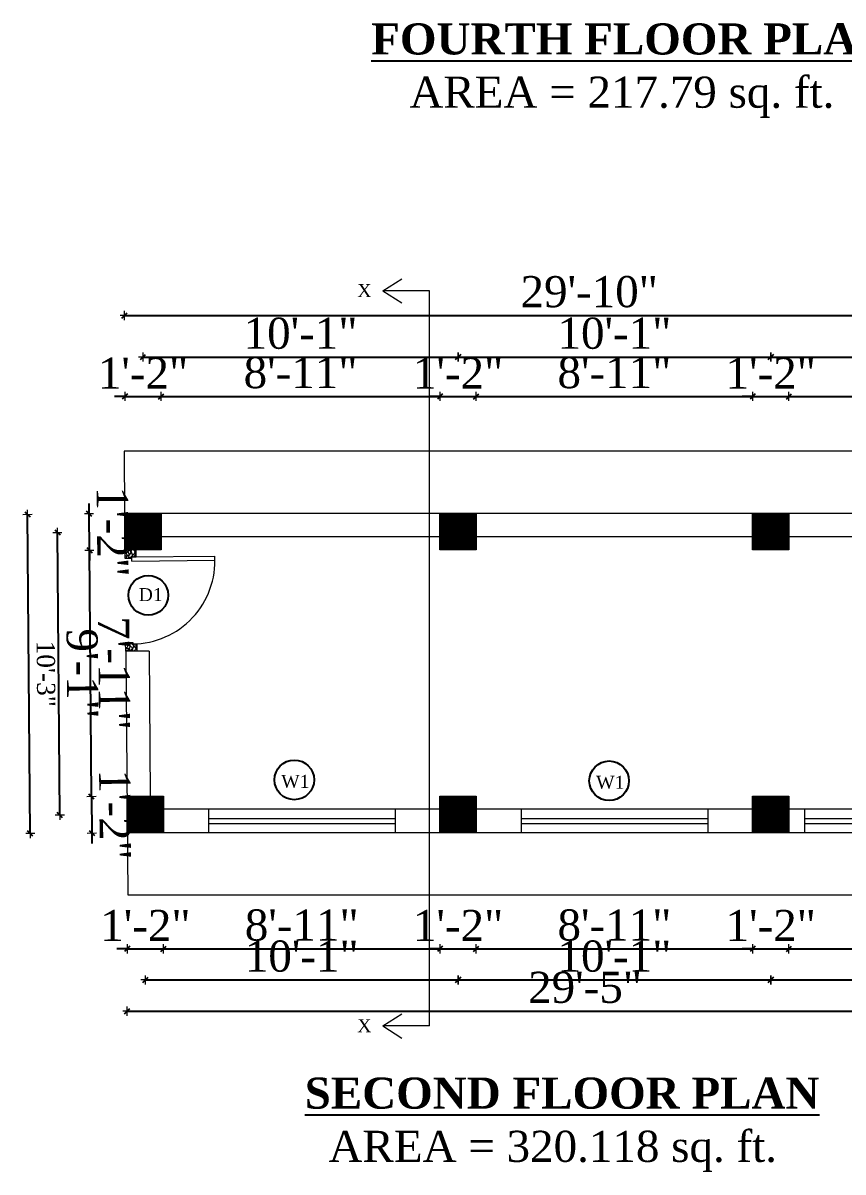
# Model space of a CAD drawing. Header units: inches. Extents: x 2 to 197762, y -33236 to 9.
# Drawn here: x 43676.5 to 43992.6, y -3671.1 to -3228.4 of the extents above; entities that cross this region are included whole.
import ezdxf

# ---------------------------------------------------------------- set-up
doc = ezdxf.new("R2010")
doc.units = ezdxf.units.IN
doc.header["$LTSCALE"] = 5
doc.header["$MEASUREMENT"] = 0
for name, color, linetype, lineweight in [('A-WALL', 7, 'Continuous', 9), ('Dimension', 7, 'Continuous', 18), ('DOOR', 62, 'Continuous', 0)]:
    doc.layers.add(name, color=color, linetype=linetype, lineweight=lineweight)
doc.layers.add('dim line', color=7, linetype='Continuous', lineweight=15, true_color=0xfab2b2)
doc.layers.add('TEXT', color=6, linetype='Continuous')
doc.layers.add('WALL', color=7, linetype='Continuous')
doc.styles.add('ordinary', font='times.ttf')
doc.dimstyles.new('Copy of 96', dxfattribs={"dimtxt": 7, "dimasz": 4, "dimexe": 0.5, "dimexo": 0.5, "dimgap": 3, "dimtad": 1, "dimdec": 1, "dimzin": 11, "dimdsep": 46, "dimlunit": 4, "dimtxsty": 'ordinary', "dimblk": 'OBLIQUE', "dimcen": 0.09, "dimse1": 1, "dimse2": 1, "dimclrt": 6, "dimazin": 0, "dimtfac": 1, "dimtdec": 1, "dimtix": 1, "dimtmove": 2, "dimatfit": 3, "dimldrblk": 'leader', "dimfxl": 0.5, "dimfxlon": 1, "dimtolj": 1, "dimtzin": 0, "dimarcsym": 0})
pattern_1 = [(45, (17596.34578, 247.23085), (-0.08838834765, 0.08838834765), [])]

# ---------------------------------------------------------------- blocks, each defined once
blk = doc.blocks.new('A$C27B36B59')
at = {"layer": 'DOOR'}
for p, q in [((0, 4), (0, 0)), ((2.5, 4), (0, 4)), ((0, 0), (3, 0)), ((2.5, 2.5), (2.5, 4)), ((3, 2.5), (2.5, 2.5)), ((3, 0), (3, 2.5))]:
    blk.add_line(p, q, dxfattribs=at)
for centre, radius, start, end in [((-1.4, -0.54), 4.75, 22.1411, 72.838), ((1.34, 2.09), 1.64, 45.138, 144.8948), ((2.21, 0.3), 2.49, 83.3149, 152.658), ((0.13, 0.37), 2.05, 349.4875, 93.6805), ((1.96, -0.47), 2.01, 58.7447, 166.495), ((-0.06, 0.32), 1.13, 343.542, 86.947), ((2.08, -0.4), 1.17, 38.2816, 160.1519)]:
    blk.add_arc(centre, radius, start, end, dxfattribs=at)
blk = doc.blocks.new('D2')
at = {"layer": 'DOOR'}
for p, q in [((74473.95, 24047.59), (74473.95, 24018.09)), ((74473.95, 24047.59), (74475.45, 24047.59)), ((74475.45, 24047.59), (74475.45, 24018.13))]:
    blk.add_line(p, q, dxfattribs=at)
blk.add_arc((74473.95, 24047.59), 29.5, 180, 272.9146, dxfattribs=at)
at = {"layer": 'DOOR', "xscale": -1, "rotation": 180}
blk.add_blockref('A$C27B36B59', (74441.95, 24050.09), dxfattribs=at)
at = {"layer": 'DOOR', "rotation": 180}
blk.add_blockref('A$C27B36B59', (74477.95, 24050.09), dxfattribs=at)
blk = doc.blocks.new('oblique')
at = {"color": 0, "lineweight": -2}
blk.add_line((0.25, 0.25), (-0.25, -0.25), dxfattribs=at)
at = {"layer": 'dim line', "lineweight": 9}
for p, q in [((-0.4375, 0), (0.4375, 0)), ((0, 0.4375), (0, -0.4375))]:
    blk.add_line(p, q, dxfattribs=at)
blk = doc.blocks.new('*D151')
at = {"layer": 'A-WALL', "color": 0, "lineweight": -2, "ltscale": 50, "transparency": 16777216}
for p, q in [((43716.73, -3585.15), (43712.73, -3585.15)), ((43716.73, -3585.15), (43730.73, -3585.15)), ((43730.73, -3585.15), (43734.73, -3585.15))]:
    blk.add_line(p, q, dxfattribs=at)
at = {"layer": 'Defpoints', "color": 0, "ltscale": 50, "transparency": 16777216}
for p in [(43716.73, -3540.37), (43730.73, -3540.37), (43730.73, -3585.15)]:
    blk.add_point(p, dxfattribs=at)
at = {"layer": 'A-WALL', "color": 0, "lineweight": -2, "ltscale": 50, "transparency": 16777216, "xscale": 4, "yscale": 4, "zscale": 4}
blk.add_blockref('oblique', (43716.73, -3585.15), dxfattribs=at)
at = {"layer": 'A-WALL', "color": 0, "lineweight": -2, "ltscale": 50, "transparency": 16777216, "xscale": 4, "yscale": 4, "zscale": 4, "rotation": 180}
blk.add_blockref('oblique', (43730.73, -3585.15), dxfattribs=at)
at = {"layer": 'A-WALL', "color": 6, "ltscale": 50, "transparency": 16777216, "insert": (43723.73, -3576.15), "char_height": 12, "attachment_point": 5, "style": 'ordinary'}
blk.add_mtext('\\A1;1\'-2"', dxfattribs=at)
blk = doc.blocks.new('_OBLIQUE')
at = {"color": 0, "linetype": 'ByBlock'}
blk.add_line((-0.5, -0.5), (0.5, 0.5), dxfattribs=at)
blk = doc.blocks.new('leader')
at = {"layer": 'Dimension'}
for p, q in [((0, -4.33), (0, 4.33)), ((-4.42, 0), (4.42, 0))]:
    blk.add_line(p, q, dxfattribs=at)
blk = doc.blocks.new('*D152')
at = {"layer": 'A-WALL', "color": 0, "lineweight": -2, "ltscale": 5, "transparency": 16777216}
blk.add_line((43730.73, -3585.15), (43837.23, -3585.15), dxfattribs=at)
at = {"layer": 'Defpoints', "color": 0, "ltscale": 5, "transparency": 16777216}
for p in [(43730.73, -3540.37), (43837.23, -3540.37), (43837.23, -3585.15)]:
    blk.add_point(p, dxfattribs=at)
at = {"layer": 'A-WALL', "color": 0, "lineweight": -2, "ltscale": 5, "transparency": 16777216, "xscale": 4, "yscale": 4, "zscale": 4, "rotation": 180}
blk.add_blockref('oblique', (43730.73, -3585.15), dxfattribs=at)
at = {"layer": 'A-WALL', "color": 0, "lineweight": -2, "ltscale": 5, "transparency": 16777216, "xscale": 4, "yscale": 4, "zscale": 4}
blk.add_blockref('oblique', (43837.23, -3585.15), dxfattribs=at)
at = {"layer": 'A-WALL', "color": 6, "ltscale": 5, "transparency": 16777216, "insert": (43783.98, -3576.05), "char_height": 12, "attachment_point": 5, "style": 'ordinary'}
blk.add_mtext('\\A1;8\'-11"', dxfattribs=at)
blk = doc.blocks.new('*D153')
at = {"layer": 'A-WALL', "color": 0, "lineweight": -2, "ltscale": 5, "transparency": 16777216}
for p, q in [((43837.23, -3585.15), (43833.23, -3585.15)), ((43837.23, -3585.15), (43851.23, -3585.15)), ((43851.23, -3585.15), (43855.23, -3585.15))]:
    blk.add_line(p, q, dxfattribs=at)
at = {"layer": 'Defpoints', "color": 0, "ltscale": 5, "transparency": 16777216}
for p in [(43837.23, -3540.37), (43851.23, -3540.37), (43851.23, -3585.15)]:
    blk.add_point(p, dxfattribs=at)
at = {"layer": 'A-WALL', "color": 0, "lineweight": -2, "ltscale": 5, "transparency": 16777216, "xscale": 4, "yscale": 4, "zscale": 4}
blk.add_blockref('oblique', (43837.23, -3585.15), dxfattribs=at)
at = {"layer": 'A-WALL', "color": 0, "lineweight": -2, "ltscale": 5, "transparency": 16777216, "xscale": 4, "yscale": 4, "zscale": 4, "rotation": 180}
blk.add_blockref('oblique', (43851.23, -3585.15), dxfattribs=at)
at = {"layer": 'A-WALL', "color": 6, "ltscale": 5, "transparency": 16777216, "insert": (43844.23, -3576.15), "char_height": 12, "attachment_point": 5, "style": 'ordinary'}
blk.add_mtext('\\A1;1\'-2"', dxfattribs=at)
blk = doc.blocks.new('*D154')
at = {"layer": 'A-WALL', "color": 0, "lineweight": -2, "ltscale": 5, "transparency": 16777216}
blk.add_line((43851.23, -3585.15), (43957.73, -3585.15), dxfattribs=at)
at = {"layer": 'Defpoints', "color": 0, "ltscale": 5, "transparency": 16777216}
for p in [(43851.23, -3540.37), (43957.73, -3540.37), (43957.73, -3585.15)]:
    blk.add_point(p, dxfattribs=at)
at = {"layer": 'A-WALL', "color": 0, "lineweight": -2, "ltscale": 5, "transparency": 16777216, "xscale": 4, "yscale": 4, "zscale": 4, "rotation": 180}
blk.add_blockref('oblique', (43851.23, -3585.15), dxfattribs=at)
at = {"layer": 'A-WALL', "color": 0, "lineweight": -2, "ltscale": 5, "transparency": 16777216, "xscale": 4, "yscale": 4, "zscale": 4}
blk.add_blockref('oblique', (43957.73, -3585.15), dxfattribs=at)
at = {"layer": 'A-WALL', "color": 6, "ltscale": 5, "transparency": 16777216, "insert": (43904.48, -3576.05), "char_height": 12, "attachment_point": 5, "style": 'ordinary'}
blk.add_mtext('\\A1;8\'-11"', dxfattribs=at)
blk = doc.blocks.new('*D155')
at = {"layer": 'A-WALL', "color": 0, "lineweight": -2, "ltscale": 5, "transparency": 16777216}
for p, q in [((43957.73, -3585.15), (43953.73, -3585.15)), ((43957.73, -3585.15), (43971.73, -3585.15)), ((43971.73, -3585.15), (43975.73, -3585.15))]:
    blk.add_line(p, q, dxfattribs=at)
at = {"layer": 'Defpoints', "color": 0, "ltscale": 5, "transparency": 16777216}
for p in [(43957.73, -3540.37), (43971.73, -3540.37), (43971.73, -3585.15)]:
    blk.add_point(p, dxfattribs=at)
at = {"layer": 'A-WALL', "color": 0, "lineweight": -2, "ltscale": 5, "transparency": 16777216, "xscale": 4, "yscale": 4, "zscale": 4}
blk.add_blockref('oblique', (43957.73, -3585.15), dxfattribs=at)
at = {"layer": 'A-WALL', "color": 0, "lineweight": -2, "ltscale": 5, "transparency": 16777216, "xscale": 4, "yscale": 4, "zscale": 4, "rotation": 180}
blk.add_blockref('oblique', (43971.73, -3585.15), dxfattribs=at)
at = {"layer": 'A-WALL', "color": 6, "ltscale": 5, "transparency": 16777216, "insert": (43964.73, -3576.15), "char_height": 12, "attachment_point": 5, "style": 'ordinary'}
blk.add_mtext('\\A1;1\'-2"', dxfattribs=at)
blk = doc.blocks.new('*D156')
at = {"layer": 'A-WALL', "color": 0, "lineweight": -2, "ltscale": 5, "transparency": 16777216}
blk.add_line((43971.73, -3585.15), (44055.6, -3585.15), dxfattribs=at)
at = {"layer": 'Defpoints', "color": 0, "ltscale": 5, "transparency": 16777216}
for p in [(43971.73, -3540.37), (44055.6, -3540.37), (44055.6, -3585.15)]:
    blk.add_point(p, dxfattribs=at)
at = {"layer": 'A-WALL', "color": 0, "lineweight": -2, "ltscale": 5, "transparency": 16777216, "xscale": 4, "yscale": 4, "zscale": 4, "rotation": 180}
blk.add_blockref('oblique', (43971.73, -3585.15), dxfattribs=at)
at = {"layer": 'A-WALL', "color": 0, "lineweight": -2, "ltscale": 5, "transparency": 16777216, "xscale": 4, "yscale": 4, "zscale": 4}
blk.add_blockref('oblique', (44055.6, -3585.15), dxfattribs=at)
at = {"layer": 'A-WALL', "color": 6, "ltscale": 5, "transparency": 16777216, "insert": (44013.67, -3576.03), "char_height": 12, "attachment_point": 5, "style": 'ordinary'}
blk.add_mtext('\\A1;7\'-0"', dxfattribs=at)
blk = doc.blocks.new('*D158')
at = {"layer": 'A-WALL', "color": 0, "lineweight": -2, "ltscale": 5, "transparency": 16777216}
blk.add_line((43723.73, -3597.12), (43844.23, -3597.12), dxfattribs=at)
at = {"layer": 'Defpoints', "color": 0, "ltscale": 5, "transparency": 16777216}
for p in [(43723.73, -3533.37), (43844.23, -3533.37), (43844.23, -3597.12)]:
    blk.add_point(p, dxfattribs=at)
at = {"layer": 'A-WALL', "color": 0, "lineweight": -2, "ltscale": 5, "transparency": 16777216, "xscale": 4, "yscale": 4, "zscale": 4, "rotation": 180}
blk.add_blockref('oblique', (43723.73, -3597.12), dxfattribs=at)
at = {"layer": 'A-WALL', "color": 0, "lineweight": -2, "ltscale": 5, "transparency": 16777216, "xscale": 4, "yscale": 4, "zscale": 4}
blk.add_blockref('oblique', (43844.23, -3597.12), dxfattribs=at)
at = {"layer": 'A-WALL', "color": 6, "ltscale": 5, "transparency": 16777216, "insert": (43783.98, -3588.02), "char_height": 12, "attachment_point": 5, "style": 'ordinary'}
blk.add_mtext('\\A1;10\'-1"', dxfattribs=at)
blk = doc.blocks.new('*D159')
at = {"layer": 'A-WALL', "color": 0, "lineweight": -2, "ltscale": 5, "transparency": 16777216}
blk.add_line((43844.23, -3597.12), (43964.73, -3597.12), dxfattribs=at)
at = {"layer": 'Defpoints', "color": 0, "ltscale": 5, "transparency": 16777216}
for p in [(43844.23, -3533.37), (43964.73, -3533.37), (43964.73, -3597.12)]:
    blk.add_point(p, dxfattribs=at)
at = {"layer": 'A-WALL', "color": 0, "lineweight": -2, "ltscale": 5, "transparency": 16777216, "xscale": 4, "yscale": 4, "zscale": 4, "rotation": 180}
blk.add_blockref('oblique', (43844.23, -3597.12), dxfattribs=at)
at = {"layer": 'A-WALL', "color": 0, "lineweight": -2, "ltscale": 5, "transparency": 16777216, "xscale": 4, "yscale": 4, "zscale": 4}
blk.add_blockref('oblique', (43964.73, -3597.12), dxfattribs=at)
at = {"layer": 'A-WALL', "color": 6, "ltscale": 5, "transparency": 16777216, "insert": (43904.48, -3588.02), "char_height": 12, "attachment_point": 5, "style": 'ordinary'}
blk.add_mtext('\\A1;10\'-1"', dxfattribs=at)
blk = doc.blocks.new('*D160')
at = {"layer": 'A-WALL', "color": 0, "lineweight": -2, "ltscale": 5, "transparency": 16777216}
blk.add_line((43964.73, -3597.12), (44062.6, -3597.12), dxfattribs=at)
at = {"layer": 'Defpoints', "color": 0, "ltscale": 5, "transparency": 16777216}
for p in [(43964.73, -3533.37), (44062.6, -3533.37), (44062.6, -3597.12)]:
    blk.add_point(p, dxfattribs=at)
at = {"layer": 'A-WALL', "color": 0, "lineweight": -2, "ltscale": 5, "transparency": 16777216, "xscale": 4, "yscale": 4, "zscale": 4, "rotation": 180}
blk.add_blockref('oblique', (43964.73, -3597.12), dxfattribs=at)
at = {"layer": 'A-WALL', "color": 0, "lineweight": -2, "ltscale": 5, "transparency": 16777216, "xscale": 4, "yscale": 4, "zscale": 4}
blk.add_blockref('oblique', (44062.6, -3597.12), dxfattribs=at)
at = {"layer": 'A-WALL', "color": 6, "ltscale": 5, "transparency": 16777216, "insert": (44013.67, -3588.02), "char_height": 12, "attachment_point": 5, "style": 'ordinary'}
blk.add_mtext('\\A1;8\'-2"', dxfattribs=at)
blk = doc.blocks.new('*D161')
at = {"layer": 'A-WALL', "color": 0, "lineweight": -2, "ltscale": 5, "transparency": 16777216}
blk.add_line((43716.73, -3609.17), (44069.6, -3609.17), dxfattribs=at)
at = {"layer": 'Defpoints', "color": 0, "ltscale": 5, "transparency": 16777216}
for p in [(43716.73, -3540.37), (44069.6, -3540.37), (44069.6, -3609.17)]:
    blk.add_point(p, dxfattribs=at)
at = {"layer": 'A-WALL', "color": 0, "lineweight": -2, "ltscale": 5, "transparency": 16777216, "xscale": 4, "yscale": 4, "zscale": 4, "rotation": 180}
blk.add_blockref('oblique', (43716.73, -3609.17), dxfattribs=at)
at = {"layer": 'A-WALL', "color": 0, "lineweight": -2, "ltscale": 5, "transparency": 16777216, "xscale": 4, "yscale": 4, "zscale": 4}
blk.add_blockref('oblique', (44069.6, -3609.17), dxfattribs=at)
at = {"layer": 'A-WALL', "color": 6, "ltscale": 5, "transparency": 16777216, "insert": (43893.17, -3600.05), "char_height": 12, "attachment_point": 5, "style": 'ordinary'}
blk.add_mtext('\\A1;29\'-5"', dxfattribs=at)
blk = doc.blocks.new('*D162')
at = {"layer": 'A-WALL', "color": 0, "lineweight": -2, "ltscale": 50, "transparency": 16777216}
blk.add_line((43679.33, -3540.69), (43678.29, -3417.7), dxfattribs=at)
at = {"layer": 'Defpoints', "color": 0, "ltscale": 50, "transparency": 16777216}
for p in [(43678.29, -3417.7), (43715.69, -3417.38), (43716.73, -3540.37)]:
    blk.add_point(p, dxfattribs=at)
at = {"layer": 'A-WALL', "color": 0, "lineweight": -2, "ltscale": 50, "transparency": 16777216, "xscale": 4, "yscale": 4, "zscale": 4}
for p, rotation in [((43678.29, -3417.7), 90.48576269129781), ((43679.33, -3540.69), 270.4857626912978)]:
    blk.add_blockref('oblique', p, dxfattribs=dict(at, rotation=rotation))
at = {"layer": 'A-WALL', "color": 6, "ltscale": 50, "transparency": 16777216, "insert": (43685.37, -3479.14), "char_height": 7, "attachment_point": 5, "rotation": 270.4858, "style": 'ordinary'}
blk.add_mtext('\\A1;10\'-3"', dxfattribs=at)
blk = doc.blocks.new('*D163')
at = {"layer": 'A-WALL', "color": 0, "lineweight": -2, "ltscale": 5, "transparency": 16777216}
blk.add_line((43702.95, -3526.49), (43702.15, -3431.5), dxfattribs=at)
at = {"layer": 'Defpoints', "color": 0, "ltscale": 5, "transparency": 16777216}
for p in [(43702.15, -3431.5), (43715.81, -3431.38), (43716.62, -3526.37)]:
    blk.add_point(p, dxfattribs=at)
at = {"layer": 'A-WALL', "color": 0, "lineweight": -2, "ltscale": 5, "transparency": 16777216, "xscale": 4, "yscale": 4, "zscale": 4}
for p, rotation in [((43702.15, -3431.5), 90.48576269118192), ((43702.95, -3526.49), 270.4857626911819)]:
    blk.add_blockref('oblique', p, dxfattribs=dict(at, rotation=rotation))
at = {"layer": 'A-WALL', "color": 6, "ltscale": 5, "transparency": 16777216, "insert": (43711.67, -3478.91), "char_height": 12, "attachment_point": 5, "rotation": 270.4858, "style": 'ordinary'}
blk.add_mtext('\\A1;7\'-11"', dxfattribs=at)
blk = doc.blocks.new('*D164')
at = {"layer": 'A-WALL', "color": 0, "lineweight": -2, "ltscale": 5, "transparency": 16777216}
blk.add_line((43690.74, -3533.65), (43689.81, -3424.66), dxfattribs=at)
at = {"layer": 'Defpoints', "color": 0, "ltscale": 5, "transparency": 16777216}
for p in [(43689.81, -3424.66), (43722.81, -3424.38), (43723.73, -3533.37)]:
    blk.add_point(p, dxfattribs=at)
at = {"layer": 'A-WALL', "color": 0, "lineweight": -2, "ltscale": 5, "transparency": 16777216, "xscale": 4, "yscale": 4, "zscale": 4}
for p, rotation in [((43689.81, -3424.66), 90.48576269118192), ((43690.74, -3533.65), 270.4857626911819)]:
    blk.add_blockref('oblique', p, dxfattribs=dict(at, rotation=rotation))
at = {"layer": 'A-WALL', "color": 6, "ltscale": 5, "transparency": 16777216, "insert": (43699.4, -3479.08), "char_height": 12, "attachment_point": 5, "rotation": 270.4858, "style": 'ordinary'}
blk.add_mtext('\\A1;9\'-1"', dxfattribs=at)
blk = doc.blocks.new('*D165')
at = {"layer": 'A-WALL', "color": 0, "lineweight": -2, "ltscale": 5, "transparency": 16777216}
for p, q in [((43702.03, -3417.5), (43702, -3413.5)), ((43702.15, -3431.5), (43702.03, -3417.5)), ((43702.15, -3431.5), (43702.18, -3435.5))]:
    blk.add_line(p, q, dxfattribs=at)
at = {"layer": 'Defpoints', "color": 0, "ltscale": 5, "transparency": 16777216}
for p in [(43702.03, -3417.5), (43715.69, -3417.38), (43715.81, -3431.38)]:
    blk.add_point(p, dxfattribs=at)
at = {"layer": 'A-WALL', "color": 0, "lineweight": -2, "ltscale": 5, "transparency": 16777216, "xscale": 4, "yscale": 4, "zscale": 4}
for p, rotation in [((43702.03, -3417.5), 270.4857626911819), ((43702.15, -3431.5), 90.48576269118192)]:
    blk.add_blockref('oblique', p, dxfattribs=dict(at, rotation=rotation))
at = {"layer": 'A-WALL', "color": 6, "ltscale": 5, "transparency": 16777216, "insert": (43711.09, -3424.42), "char_height": 12, "attachment_point": 5, "rotation": 270.4858, "style": 'ordinary'}
blk.add_mtext('\\A1;1\'-2"', dxfattribs=at)
blk = doc.blocks.new('*D166')
at = {"layer": 'A-WALL', "color": 0, "lineweight": -2, "ltscale": 5, "transparency": 16777216}
for p, q in [((43702.95, -3526.49), (43702.92, -3522.49)), ((43702.95, -3526.49), (43703.07, -3540.49)), ((43703.07, -3540.49), (43703.11, -3544.49))]:
    blk.add_line(p, q, dxfattribs=at)
at = {"layer": 'Defpoints', "color": 0, "ltscale": 5, "transparency": 16777216}
for p in [(43716.62, -3526.37), (43703.07, -3540.49), (43716.73, -3540.37)]:
    blk.add_point(p, dxfattribs=at)
at = {"layer": 'A-WALL', "color": 0, "lineweight": -2, "ltscale": 5, "transparency": 16777216, "xscale": 4, "yscale": 4, "zscale": 4}
for p, rotation in [((43702.95, -3526.49), 270.4857626911819), ((43703.07, -3540.49), 90.48576269118192)]:
    blk.add_blockref('oblique', p, dxfattribs=dict(at, rotation=rotation))
at = {"layer": 'A-WALL', "color": 6, "ltscale": 5, "transparency": 16777216, "insert": (43712.01, -3533.41), "char_height": 12, "attachment_point": 5, "rotation": 270.4858, "style": 'ordinary'}
blk.add_mtext('\\A1;1\'-2"', dxfattribs=at)
blk = doc.blocks.new('*D167')
at = {"layer": 'A-WALL', "color": 0, "lineweight": -2, "ltscale": 5, "transparency": 16777216}
for p, q in [((43715.81, -3372.27), (43711.81, -3372.27)), ((43715.81, -3372.27), (43729.81, -3372.27)), ((43729.81, -3372.27), (43733.81, -3372.27))]:
    blk.add_line(p, q, dxfattribs=at)
at = {"layer": 'Defpoints', "color": 0, "ltscale": 5, "transparency": 16777216}
for p in [(43729.81, -3372.27), (43715.81, -3417.38), (43729.81, -3417.38)]:
    blk.add_point(p, dxfattribs=at)
at = {"layer": 'A-WALL', "color": 0, "lineweight": -2, "ltscale": 5, "transparency": 16777216, "xscale": 4, "yscale": 4, "zscale": 4}
blk.add_blockref('oblique', (43715.81, -3372.27), dxfattribs=at)
at = {"layer": 'A-WALL', "color": 0, "lineweight": -2, "ltscale": 5, "transparency": 16777216, "xscale": 4, "yscale": 4, "zscale": 4, "rotation": 180}
blk.add_blockref('oblique', (43729.81, -3372.27), dxfattribs=at)
at = {"layer": 'A-WALL', "color": 6, "ltscale": 5, "transparency": 16777216, "insert": (43722.81, -3363.27), "char_height": 12, "attachment_point": 5, "style": 'ordinary'}
blk.add_mtext('\\A1;1\'-2"', dxfattribs=at)
blk = doc.blocks.new('*D168')
at = {"layer": 'A-WALL', "color": 0, "lineweight": -2, "ltscale": 5, "transparency": 16777216}
blk.add_line((43729.81, -3372.27), (43837.23, -3372.27), dxfattribs=at)
at = {"layer": 'Defpoints', "color": 0, "ltscale": 5, "transparency": 16777216}
for p in [(43837.23, -3372.27), (43729.81, -3417.38), (43837.23, -3417.38)]:
    blk.add_point(p, dxfattribs=at)
at = {"layer": 'A-WALL', "color": 0, "lineweight": -2, "ltscale": 5, "transparency": 16777216, "xscale": 4, "yscale": 4, "zscale": 4, "rotation": 180}
blk.add_blockref('oblique', (43729.81, -3372.27), dxfattribs=at)
at = {"layer": 'A-WALL', "color": 0, "lineweight": -2, "ltscale": 5, "transparency": 16777216, "xscale": 4, "yscale": 4, "zscale": 4}
blk.add_blockref('oblique', (43837.23, -3372.27), dxfattribs=at)
at = {"layer": 'A-WALL', "color": 6, "ltscale": 5, "transparency": 16777216, "insert": (43783.52, -3363.17), "char_height": 12, "attachment_point": 5, "style": 'ordinary'}
blk.add_mtext('\\A1;8\'-11"', dxfattribs=at)
blk = doc.blocks.new('*D169')
at = {"layer": 'A-WALL', "color": 0, "lineweight": -2, "ltscale": 5, "transparency": 16777216}
for p, q in [((43837.23, -3372.27), (43833.23, -3372.27)), ((43837.23, -3372.27), (43851.23, -3372.27)), ((43851.23, -3372.27), (43855.23, -3372.27))]:
    blk.add_line(p, q, dxfattribs=at)
at = {"layer": 'Defpoints', "color": 0, "ltscale": 5, "transparency": 16777216}
for p in [(43851.23, -3372.27), (43837.23, -3417.38), (43851.23, -3417.38)]:
    blk.add_point(p, dxfattribs=at)
at = {"layer": 'A-WALL', "color": 0, "lineweight": -2, "ltscale": 5, "transparency": 16777216, "xscale": 4, "yscale": 4, "zscale": 4}
blk.add_blockref('oblique', (43837.23, -3372.27), dxfattribs=at)
at = {"layer": 'A-WALL', "color": 0, "lineweight": -2, "ltscale": 5, "transparency": 16777216, "xscale": 4, "yscale": 4, "zscale": 4, "rotation": 180}
blk.add_blockref('oblique', (43851.23, -3372.27), dxfattribs=at)
at = {"layer": 'A-WALL', "color": 6, "ltscale": 5, "transparency": 16777216, "insert": (43844.23, -3363.27), "char_height": 12, "attachment_point": 5, "style": 'ordinary'}
blk.add_mtext('\\A1;1\'-2"', dxfattribs=at)
blk = doc.blocks.new('*D170')
at = {"layer": 'A-WALL', "color": 0, "lineweight": -2, "ltscale": 5, "transparency": 16777216}
blk.add_line((43851.23, -3372.27), (43957.73, -3372.27), dxfattribs=at)
at = {"layer": 'Defpoints', "color": 0, "ltscale": 5, "transparency": 16777216}
for p in [(43957.73, -3372.27), (43851.23, -3417.38), (43957.73, -3417.38)]:
    blk.add_point(p, dxfattribs=at)
at = {"layer": 'A-WALL', "color": 0, "lineweight": -2, "ltscale": 5, "transparency": 16777216, "xscale": 4, "yscale": 4, "zscale": 4, "rotation": 180}
blk.add_blockref('oblique', (43851.23, -3372.27), dxfattribs=at)
at = {"layer": 'A-WALL', "color": 0, "lineweight": -2, "ltscale": 5, "transparency": 16777216, "xscale": 4, "yscale": 4, "zscale": 4}
blk.add_blockref('oblique', (43957.73, -3372.27), dxfattribs=at)
at = {"layer": 'A-WALL', "color": 6, "ltscale": 5, "transparency": 16777216, "insert": (43904.48, -3363.17), "char_height": 12, "attachment_point": 5, "style": 'ordinary'}
blk.add_mtext('\\A1;8\'-11"', dxfattribs=at)
blk = doc.blocks.new('*D171')
at = {"layer": 'A-WALL', "color": 0, "lineweight": -2, "ltscale": 5, "transparency": 16777216}
for p, q in [((43957.73, -3372.27), (43953.73, -3372.27)), ((43957.73, -3372.27), (43971.73, -3372.27)), ((43971.73, -3372.27), (43975.73, -3372.27))]:
    blk.add_line(p, q, dxfattribs=at)
at = {"layer": 'Defpoints', "color": 0, "ltscale": 5, "transparency": 16777216}
for p in [(43971.73, -3372.27), (43957.73, -3417.38), (43971.73, -3417.38)]:
    blk.add_point(p, dxfattribs=at)
at = {"layer": 'A-WALL', "color": 0, "lineweight": -2, "ltscale": 5, "transparency": 16777216, "xscale": 4, "yscale": 4, "zscale": 4}
blk.add_blockref('oblique', (43957.73, -3372.27), dxfattribs=at)
at = {"layer": 'A-WALL', "color": 0, "lineweight": -2, "ltscale": 5, "transparency": 16777216, "xscale": 4, "yscale": 4, "zscale": 4, "rotation": 180}
blk.add_blockref('oblique', (43971.73, -3372.27), dxfattribs=at)
at = {"layer": 'A-WALL', "color": 6, "ltscale": 5, "transparency": 16777216, "insert": (43964.73, -3363.27), "char_height": 12, "attachment_point": 5, "style": 'ordinary'}
blk.add_mtext('\\A1;1\'-2"', dxfattribs=at)
blk = doc.blocks.new('*D172')
at = {"layer": 'A-WALL', "color": 0, "lineweight": -2, "ltscale": 5, "transparency": 16777216}
blk.add_line((43971.73, -3372.27), (44059.86, -3372.27), dxfattribs=at)
at = {"layer": 'Defpoints', "color": 0, "ltscale": 5, "transparency": 16777216}
for p in [(44059.86, -3372.27), (43971.73, -3417.38), (44059.86, -3417.38)]:
    blk.add_point(p, dxfattribs=at)
at = {"layer": 'A-WALL', "color": 0, "lineweight": -2, "ltscale": 5, "transparency": 16777216, "xscale": 4, "yscale": 4, "zscale": 4, "rotation": 180}
blk.add_blockref('oblique', (43971.73, -3372.27), dxfattribs=at)
at = {"layer": 'A-WALL', "color": 0, "lineweight": -2, "ltscale": 5, "transparency": 16777216, "xscale": 4, "yscale": 4, "zscale": 4}
blk.add_blockref('oblique', (44059.86, -3372.27), dxfattribs=at)
at = {"layer": 'A-WALL', "color": 6, "ltscale": 5, "transparency": 16777216, "insert": (44015.8, -3363.15), "char_height": 12, "attachment_point": 5, "style": 'ordinary'}
blk.add_mtext('\\A1;7\'-4"', dxfattribs=at)
blk = doc.blocks.new('*D176')
at = {"layer": 'A-WALL', "color": 0, "lineweight": -2, "ltscale": 5, "transparency": 16777216}
blk.add_line((43722.81, -3357.09), (43844.23, -3357.09), dxfattribs=at)
at = {"layer": 'Defpoints', "color": 0, "ltscale": 5, "transparency": 16777216}
for p in [(43844.23, -3357.09), (43722.81, -3424.38), (43844.23, -3424.38)]:
    blk.add_point(p, dxfattribs=at)
at = {"layer": 'A-WALL', "color": 0, "lineweight": -2, "ltscale": 5, "transparency": 16777216, "xscale": 4, "yscale": 4, "zscale": 4, "rotation": 180}
blk.add_blockref('oblique', (43722.81, -3357.09), dxfattribs=at)
at = {"layer": 'A-WALL', "color": 0, "lineweight": -2, "ltscale": 5, "transparency": 16777216, "xscale": 4, "yscale": 4, "zscale": 4}
blk.add_blockref('oblique', (43844.23, -3357.09), dxfattribs=at)
at = {"layer": 'A-WALL', "color": 6, "ltscale": 5, "transparency": 16777216, "insert": (43783.52, -3347.99), "char_height": 12, "attachment_point": 5, "style": 'ordinary'}
blk.add_mtext('\\A1;10\'-1"', dxfattribs=at)
blk = doc.blocks.new('*D177')
at = {"layer": 'A-WALL', "color": 0, "lineweight": -2, "ltscale": 5, "transparency": 16777216}
blk.add_line((43844.23, -3357.09), (43964.73, -3357.09), dxfattribs=at)
at = {"layer": 'Defpoints', "color": 0, "ltscale": 5, "transparency": 16777216}
for p in [(43964.73, -3357.09), (43844.23, -3424.38), (43964.73, -3424.38)]:
    blk.add_point(p, dxfattribs=at)
at = {"layer": 'A-WALL', "color": 0, "lineweight": -2, "ltscale": 5, "transparency": 16777216, "xscale": 4, "yscale": 4, "zscale": 4, "rotation": 180}
blk.add_blockref('oblique', (43844.23, -3357.09), dxfattribs=at)
at = {"layer": 'A-WALL', "color": 0, "lineweight": -2, "ltscale": 5, "transparency": 16777216, "xscale": 4, "yscale": 4, "zscale": 4}
blk.add_blockref('oblique', (43964.73, -3357.09), dxfattribs=at)
at = {"layer": 'A-WALL', "color": 6, "ltscale": 5, "transparency": 16777216, "insert": (43904.48, -3347.99), "char_height": 12, "attachment_point": 5, "style": 'ordinary'}
blk.add_mtext('\\A1;10\'-1"', dxfattribs=at)
blk = doc.blocks.new('*D178')
at = {"layer": 'A-WALL', "color": 0, "lineweight": -2, "ltscale": 5, "transparency": 16777216}
blk.add_line((43964.73, -3357.09), (44066.86, -3357.09), dxfattribs=at)
at = {"layer": 'Defpoints', "color": 0, "ltscale": 5, "transparency": 16777216}
for p in [(44066.86, -3357.09), (43964.73, -3424.38), (44066.86, -3424.38)]:
    blk.add_point(p, dxfattribs=at)
at = {"layer": 'A-WALL', "color": 0, "lineweight": -2, "ltscale": 5, "transparency": 16777216, "xscale": 4, "yscale": 4, "zscale": 4, "rotation": 180}
blk.add_blockref('oblique', (43964.73, -3357.09), dxfattribs=at)
at = {"layer": 'A-WALL', "color": 0, "lineweight": -2, "ltscale": 5, "transparency": 16777216, "xscale": 4, "yscale": 4, "zscale": 4}
blk.add_blockref('oblique', (44066.86, -3357.09), dxfattribs=at)
at = {"layer": 'A-WALL', "color": 6, "ltscale": 5, "transparency": 16777216, "insert": (44015.8, -3347.99), "char_height": 12, "attachment_point": 5, "style": 'ordinary'}
blk.add_mtext('\\A1;8\'-6"', dxfattribs=at)
blk = doc.blocks.new('*D179')
at = {"layer": 'A-WALL', "color": 0, "lineweight": -2, "ltscale": 5, "transparency": 16777216}
blk.add_line((43715.69, -3341.09), (44073.86, -3341.09), dxfattribs=at)
at = {"layer": 'Defpoints', "color": 0, "ltscale": 5, "transparency": 16777216}
for p in [(44073.86, -3341.09), (43715.69, -3417.38), (44073.86, -3417.38)]:
    blk.add_point(p, dxfattribs=at)
at = {"layer": 'A-WALL', "color": 0, "lineweight": -2, "ltscale": 5, "transparency": 16777216, "xscale": 4, "yscale": 4, "zscale": 4, "rotation": 180}
blk.add_blockref('oblique', (43715.69, -3341.09), dxfattribs=at)
at = {"layer": 'A-WALL', "color": 0, "lineweight": -2, "ltscale": 5, "transparency": 16777216, "xscale": 4, "yscale": 4, "zscale": 4}
blk.add_blockref('oblique', (44073.86, -3341.09), dxfattribs=at)
at = {"layer": 'A-WALL', "color": 6, "ltscale": 5, "transparency": 16777216, "insert": (43894.77, -3331.97), "char_height": 12, "attachment_point": 5, "style": 'ordinary'}
blk.add_mtext('\\A1;29\'-10"', dxfattribs=at)

msp = doc.modelspace()

# ---------------------------------------------------------------- hatches: boundary and pattern name
at = {"layer": 'A-WALL', "ltscale": 5}
h = msp.add_hatch(dxfattribs=at)
h.set_pattern_fill('ANSI31', color=256)
h.set_pattern_definition(pattern_1)
h.paths.add_polyline_path([(43729.81, -3431.38), (43729.81, -3417.38), (43715.81, -3417.38), (43715.81, -3431.38)])
h = msp.add_hatch(dxfattribs=at)
h.set_pattern_fill('ANSI31', color=256)
h.set_pattern_definition(pattern_1)
h.paths.add_polyline_path([(43851.23, -3431.38), (43851.23, -3417.38), (43837.23, -3417.38), (43837.23, -3431.38)])
h = msp.add_hatch(dxfattribs=at)
h.set_pattern_fill('ANSI31', color=256)
h.set_pattern_definition(pattern_1)
h.paths.add_polyline_path([(43971.73, -3431.38), (43971.73, -3417.38), (43957.73, -3417.38), (43957.73, -3431.38)])
h = msp.add_hatch(dxfattribs=at)
h.set_pattern_fill('ANSI31', color=256)
h.set_pattern_definition(pattern_1)
h.paths.add_polyline_path([(43730.73, -3540.37), (43730.73, -3526.37), (43716.73, -3526.37), (43716.73, -3540.37)])
h = msp.add_hatch(dxfattribs=at)
h.set_pattern_fill('ANSI31', color=256)
h.set_pattern_definition(pattern_1)
h.paths.add_polyline_path([(43851.23, -3540.37), (43851.23, -3526.37), (43837.23, -3526.37), (43837.23, -3540.37)])
h = msp.add_hatch(dxfattribs=at)
h.set_pattern_fill('ANSI31', color=256)
h.set_pattern_definition(pattern_1)
h.paths.add_polyline_path([(43957.73, -3540.37), (43971.73, -3540.37), (43971.73, -3526.37), (43957.73, -3526.37)])

# ---------------------------------------------------------------- linework, layer by layer
for p, q in [((43815.18, -3331.58), (43822.61, -3326.91)), ((43833.18, -3331.58), (43815.18, -3331.58)), ((43815.18, -3331.58), (43822.61, -3336.26)), ((43833.18, -3614.87), (43833.18, -3331.58)), ((43715.49, -3393.38), (43715.69, -3417.38)), ((44032.32, -3393.38), (43715.49, -3393.38)), ((44073.86, -3417.38), (43715.69, -3417.38)), ((43715.69, -3417.38), (43715.81, -3431.38)), ((43837.23, -3426.38), (43729.81, -3426.38)), ((43957.73, -3426.38), (43851.23, -3426.38)), ((44059.86, -3426.38), (43971.73, -3426.38)), ((43716.14, -3470.38), (43716.94, -3564.37)), ((43725.14, -3470.38), (43716.14, -3470.38)), ((43725.14, -3470.38), (43725.62, -3526.37)), ((43837.23, -3531.37), (43730.73, -3531.37)), ((43747.98, -3531.37), (43747.98, -3540.37)), ((43819.98, -3531.37), (43819.98, -3540.37)), ((43957.73, -3531.37), (43851.23, -3531.37)), ((43868.48, -3531.37), (43868.48, -3540.37)), ((43940.48, -3531.37), (43940.48, -3540.37)), ((44055.6, -3531.37), (43971.73, -3531.37)), ((43977.67, -3531.37), (43977.67, -3540.37)), ((43747.98, -3534.87), (43819.98, -3534.87)), ((43747.98, -3536.87), (43819.98, -3536.87)), ((43868.48, -3534.87), (43940.48, -3534.87)), ((43868.48, -3536.87), (43940.48, -3536.87)), ((43977.67, -3534.87), (44049.67, -3534.87)), ((43977.67, -3536.87), (44049.67, -3536.87)), ((43716.73, -3540.37), (44069.6, -3540.37)), ((43716.94, -3564.37), (44059.62, -3564.37)), ((43815.18, -3614.87), (43822.61, -3610.19)), ((43833.18, -3614.87), (43815.18, -3614.87)), ((43815.18, -3614.87), (43822.61, -3619.55))]:
    msp.add_line(p, q, dxfattribs=at)
for points in [[(43715.81, -3417.38), (43729.81, -3417.38), (43729.81, -3431.38), (43715.81, -3431.38)], [(43837.23, -3417.38), (43851.23, -3417.38), (43851.23, -3431.38), (43837.23, -3431.38)], [(43957.73, -3417.38), (43971.73, -3417.38), (43971.73, -3431.38), (43957.73, -3431.38)], [(43716.73, -3526.37), (43730.73, -3526.37), (43730.73, -3540.37), (43716.73, -3540.37)], [(43837.23, -3526.37), (43851.23, -3526.37), (43851.23, -3540.37), (43837.23, -3540.37)], [(43957.73, -3526.37), (43971.73, -3526.37), (43971.73, -3540.37), (43957.73, -3540.37)]]:
    msp.add_lwpolyline(points, close=True, dxfattribs=at)
at = {"layer": 'TEXT'}
for centre in [(43724.84, -3448.91), (43781.1, -3520.04), (43902.44, -3520.39)]:
    msp.add_circle(centre, 7.64, dxfattribs=at)

# ---------------------------------------------------------------- block references
at = {"layer": 'WALL', "color": 2, "linetype": 'ByBlock', "xscale": 1.083333333326322, "yscale": 1.083333333326322, "zscale": 1.083333333326322, "rotation": 90.48576269148516}
msp.add_blockref('D2', (70453.18, -83892.04), dxfattribs=at)

# ---------------------------------------------------------------- texts
at = {"layer": 'TEXT', "style": 'ordinary'}
for s, p in [('X', (43805.4, -3334)), ('D1', (43721.14, -3451.14)), ('X', (43805.4, -3617.28))]:
    msp.add_text(s, height=5, dxfattribs=at).set_placement(p)
for p in [(43776.06, -3523.1), (43897.41, -3523.46)]:
    msp.add_text('W1', height=5, rotation=0.0004, dxfattribs=at).set_placement(p)
at = {"layer": 'TEXT', "char_height": 12, "width": 219.8151, "attachment_point": 8, "rotation": 359.9996, "style": 'ordinary'}
for s, insert in [('{\\fTimes New Roman|b1|i0|c0|p18;\\LFOURTH FLOOR PLAN}', (43910.94, -3240.67)), ('AREA = 217.79 sq. ft.', (43907.36, -3264.91)), ('{\\fTimes New Roman|b1|i0|c0|p18;\\LSECOND FLOOR PLAN}', (43884.3, -3646.91)), ('AREA = 320.118 sq. ft.', (43880.71, -3671.15))]:
    msp.add_mtext(s, dxfattribs=dict(at, insert=insert))

# ---------------------------------------------------------------- dimensions: what is measured, and where the dimension line sits
at = {"layer": 'A-WALL', "ltscale": 5}
for base, p1, p2, picture, middle in [((44073.86, -3341.09), (43715.69, -3417.38), (44073.86, -3417.38), '*D179', (43894.77, -3331.97)), ((43844.23, -3357.09), (43722.81, -3424.38), (43844.23, -3424.38), '*D176', (43783.52, -3347.99)), ((43964.73466245, -3357.09377687), (43844.23466245, -3424.38042193), (43964.73466245, -3424.38042193), '*D177', (43904.48466245, -3347.98995567)), ((44066.86, -3357.09), (43964.73, -3424.38), (44066.86, -3424.38), '*D178', (44015.8, -3347.99)), ((43729.81, -3372.27), (43715.81, -3417.38), (43729.81, -3417.38), '*D167', (43722.81, -3363.27)), ((43837.23, -3372.27), (43729.81, -3417.38), (43837.23, -3417.38), '*D168', (43783.52, -3363.17)), ((43851.23, -3372.27), (43837.23, -3417.38), (43851.23, -3417.38), '*D169', (43844.23, -3363.27)), ((43957.73466245, -3372.27004127), (43851.23466245, -3417.38042193), (43957.73466245, -3417.38042193), '*D170', (43904.48466245, -3363.16622008)), ((43971.73, -3372.27), (43957.73, -3417.38), (43971.73, -3417.38), '*D171', (43964.73, -3363.27)), ((44059.86, -3372.27), (43971.73, -3417.38), (44059.86, -3417.38), '*D172', (44015.8, -3363.15)), ((43844.23466245, -3597.12278538), (43723.73466245, -3533.37069206), (43844.23466245, -3533.37069206), '*D158', (43783.98466245, -3588.01896418)), ((43964.73466245, -3597.12278538), (43844.23466245, -3533.37069206), (43964.73466245, -3533.37069206), '*D159', (43904.48466245, -3588.01896418)), ((44062.6, -3597.12), (43964.73, -3533.37), (44062.6, -3533.37), '*D160', (44013.67, -3588.02)), ((44069.6, -3609.17), (43716.73, -3540.37), (44069.6, -3540.37), '*D161', (43893.17, -3600.05)), ((43837.23466245, -3585.15011266), (43730.73466245, -3540.37069206), (43837.23466245, -3540.37069206), '*D152', (43783.98466245, -3576.04629146)), ((43851.23, -3585.15), (43837.23, -3540.37), (43851.23, -3540.37), '*D153', (43844.23, -3576.15)), ((43957.73466245, -3585.15011266), (43851.23466245, -3540.37069206), (43957.73466245, -3540.37069206), '*D154', (43904.48466245, -3576.04629146)), ((43971.73, -3585.15), (43957.73, -3540.37), (43971.73, -3540.37), '*D155', (43964.73, -3576.15)), ((44055.6, -3585.15), (43971.73, -3540.37), (44055.6, -3540.37), '*D156', (44013.67, -3576.03))]:
    dim = msp.add_linear_dim(base=base, p1=p1, p2=p2, dimstyle='Copy of 96', override={"dimtxt": 12, "dimdec": 0, "dimblk": 'oblique', "dimtdec": 0, "dimarcsym": 1}, dxfattribs=at)
    dim.commit()
    dim.dimension.update_dxf_attribs({"geometry": picture, "text_midpoint": middle})
for base, p1, p2, picture, middle in [((43702.03, -3417.5), (43715.81, -3431.38), (43715.69, -3417.38), '*D165', (43711.09, -3424.42)), ((43689.81, -3424.66), (43723.73, -3533.37), (43722.81, -3424.38), '*D164', (43699.4, -3479.08)), ((43702.15, -3431.5), (43716.62, -3526.37), (43715.81, -3431.38), '*D163', (43711.67, -3478.91)), ((43703.07, -3540.49), (43716.62, -3526.37), (43716.73, -3540.37), '*D166', (43712.01, -3533.41))]:
    dim = msp.add_linear_dim(base=base, p1=p1, p2=p2, angle=270.4858, dimstyle='Copy of 96', override={"dimtxt": 12, "dimdec": 0, "dimblk": 'oblique', "dimtdec": 0, "dimarcsym": 1}, dxfattribs=at)
    dim.commit()
    dim.dimension.update_dxf_attribs({"geometry": picture, "text_midpoint": middle})
at = {"layer": 'A-WALL', "ltscale": 50}
dim = msp.add_aligned_dim(p1=(43716.73, -3540.37), p2=(43715.69, -3417.38), distance=37.4, dimstyle='Copy of 96', override={"dimdec": 0, "dimblk": 'oblique', "dimtdec": 0, "dimarcsym": 1}, dxfattribs=at)
dim.commit()
dim.dimension.update_dxf_attribs({"geometry": '*D162', "text_midpoint": (43685.37, -3479.14)})
dim = msp.add_linear_dim(base=(43730.73, -3585.15), p1=(43716.73, -3540.37), p2=(43730.73, -3540.37), dimstyle='Copy of 96', override={"dimtxt": 12, "dimdec": 0, "dimblk": 'oblique', "dimtdec": 0, "dimarcsym": 1}, dxfattribs=at)
dim.commit()
dim.dimension.update_dxf_attribs({"geometry": '*D151', "text_midpoint": (43723.73, -3576.15)})

doc.saveas('drawing.dxf')
